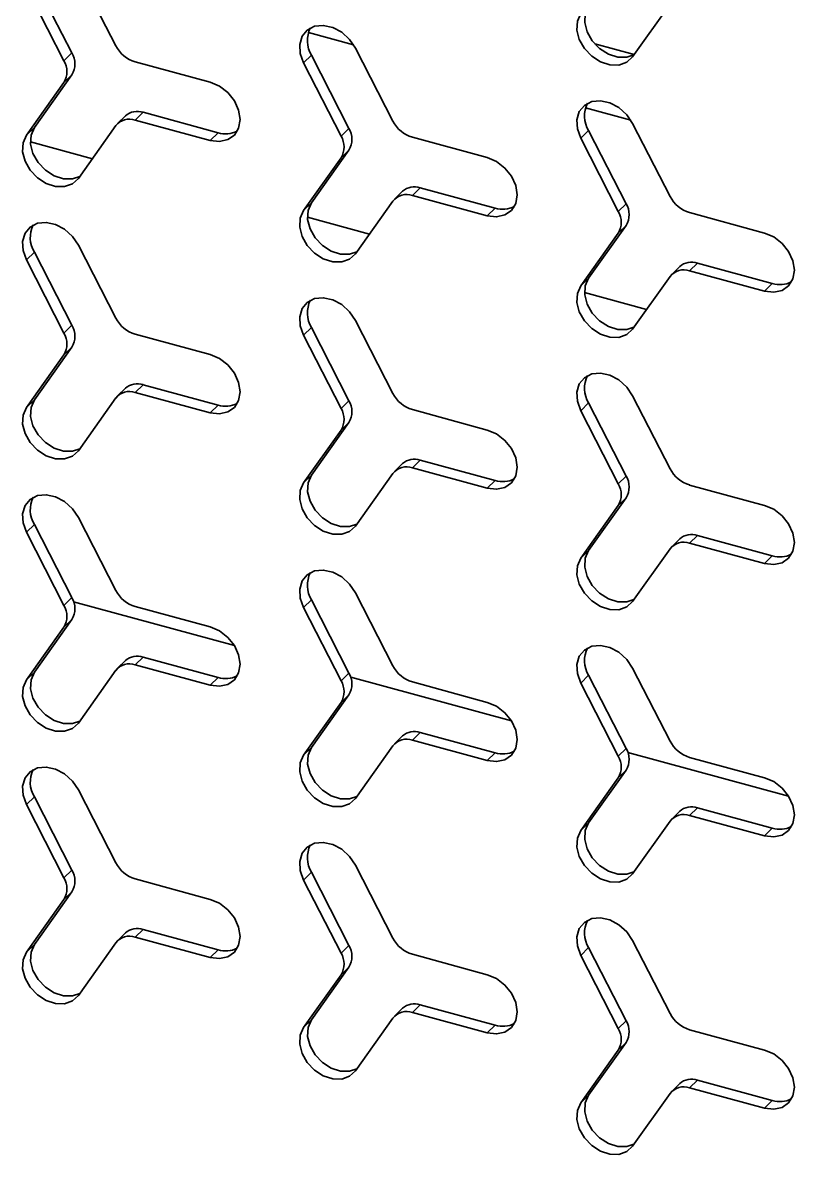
# Model space of a CAD drawing. Header units: millimetres. Extents: x 0 to 4752, y 0 to 3360.
# Drawn here: x 4094.3 to 4142.9, y 1082.8 to 1154 of the extents above; entities that cross this region are included whole.
import ezdxf

# ---------------------------------------------------------------- set-up
doc = ezdxf.new("R2010")
doc.units = ezdxf.units.MM
doc.header["$LTSCALE"] = 8

# ---------------------------------------------------------------- blocks, each defined once
blk = doc.blocks.new('工程图视图10')
at = {"color": 7, "linetype": 'Continuous', "lineweight": 35}
for p, q in [((-405.817, 158.015), (-408.175, 162.615)), ((-405.405, 163.07), (-403.047, 158.47)), ((-408.673, 162.13), (-406.315, 157.53)), ((-370.5, 157.78), (-368.142, 161.098)), ((-388.071, 158.535), (-390.913, 159.307)), ((-387.953, 158.327), (-385.594, 153.727)), ((-370.404, 157.916), (-372.882, 158.59)), ((-405.817, 158.015), (-406.315, 157.53)), ((-397.104, 156.169), (-401.821, 157.451)), ((-390.723, 157.872), (-391.221, 157.386)), ((-388.364, 153.272), (-390.723, 157.872)), ((-391.221, 157.386), (-388.862, 152.786)), ((-408.673, 152.84), (-406.315, 156.158)), ((-405.817, 156.644), (-408.175, 153.326)), ((-405.817, 156.644), (-406.315, 156.158)), ((-402.441, 154.053), (-402.939, 153.568)), ((-401.323, 154.28), (-401.821, 153.794)), ((-401.323, 154.28), (-396.607, 152.998)), ((-370.619, 153.791), (-373.46, 154.563)), ((-408.175, 153.326), (-408.673, 152.84)), ((-405.405, 150.123), (-403.047, 153.441)), ((-397.104, 152.512), (-401.821, 153.794)), ((-388.364, 153.272), (-388.862, 152.786)), ((-370.5, 153.584), (-368.142, 148.984)), ((-396.607, 152.998), (-397.104, 152.512)), ((-379.652, 151.426), (-384.369, 152.708)), ((-373.27, 153.129), (-373.768, 152.643)), ((-373.768, 152.643), (-371.41, 148.043)), ((-370.912, 148.529), (-373.27, 153.129)), ((-404.524, 151.362), (-408.427, 152.423)), ((-388.364, 151.901), (-390.723, 148.583)), ((-388.364, 151.901), (-388.862, 151.415)), ((-391.221, 148.097), (-388.862, 151.415)), ((-384.988, 149.31), (-385.486, 148.824)), ((-383.871, 149.537), (-384.369, 149.051)), ((-379.652, 147.769), (-384.369, 149.051)), ((-383.871, 149.537), (-379.154, 148.255)), ((-390.723, 148.583), (-391.221, 148.097)), ((-387.953, 145.38), (-385.594, 148.698)), ((-379.154, 148.255), (-379.652, 147.769)), ((-370.912, 148.529), (-371.41, 148.043)), ((-387.072, 146.619), (-390.975, 147.68)), ((-362.199, 146.683), (-366.916, 147.965)), ((-370.912, 147.158), (-373.27, 143.839)), ((-370.912, 147.158), (-371.41, 146.672)), ((-373.768, 143.354), (-371.41, 146.672)), ((-408.175, 145.472), (-408.673, 144.986)), ((-405.817, 140.872), (-408.175, 145.472)), ((-405.405, 145.927), (-403.047, 141.327)), ((-408.673, 144.986), (-406.315, 140.386)), ((-366.418, 144.793), (-366.916, 144.308)), ((-366.418, 144.793), (-361.701, 143.511)), ((-370.5, 140.637), (-368.142, 143.955)), ((-367.536, 144.567), (-368.034, 144.081)), ((-362.199, 143.026), (-366.916, 144.308)), ((-373.27, 143.839), (-373.768, 143.354)), ((-361.701, 143.511), (-362.199, 143.026)), ((-369.619, 141.876), (-373.522, 142.937)), ((-387.953, 141.184), (-385.594, 136.583)), ((-405.817, 140.872), (-406.315, 140.386)), ((-390.723, 140.729), (-391.221, 140.243)), ((-388.364, 136.129), (-390.723, 140.729)), ((-397.104, 139.026), (-401.821, 140.308)), ((-391.221, 140.243), (-388.862, 135.643)), ((-408.673, 135.697), (-406.315, 139.015)), ((-405.817, 139.501), (-408.175, 136.183)), ((-405.817, 139.501), (-406.315, 139.015)), ((-402.441, 136.91), (-402.939, 136.424)), ((-401.323, 137.136), (-401.821, 136.651)), ((-401.323, 137.136), (-396.607, 135.855)), ((-408.175, 136.183), (-408.673, 135.697)), ((-405.405, 132.98), (-403.047, 136.298)), ((-397.104, 135.369), (-401.821, 136.651)), ((-388.364, 136.129), (-388.862, 135.643)), ((-370.5, 136.44), (-368.142, 131.84)), ((-396.607, 135.855), (-397.104, 135.369)), ((-379.652, 134.283), (-384.369, 135.565)), ((-373.27, 135.986), (-373.768, 135.5)), ((-373.768, 135.5), (-371.41, 130.9)), ((-370.912, 131.386), (-373.27, 135.986)), ((-388.364, 134.757), (-390.723, 131.439)), ((-388.364, 134.757), (-388.862, 134.272)), ((-391.221, 130.953), (-388.862, 134.272)), ((-384.988, 132.167), (-385.486, 131.681)), ((-383.871, 132.393), (-384.369, 131.907)), ((-379.652, 130.625), (-384.369, 131.907)), ((-383.871, 132.393), (-379.154, 131.111)), ((-390.723, 131.439), (-391.221, 130.953)), ((-387.953, 128.237), (-385.594, 131.555)), ((-379.154, 131.111), (-379.652, 130.625)), ((-370.912, 131.386), (-371.41, 130.9)), ((-362.199, 129.539), (-366.916, 130.821)), ((-370.912, 130.014), (-373.27, 126.696)), ((-370.912, 130.014), (-371.41, 129.528)), ((-373.768, 126.21), (-371.41, 129.528)), ((-408.175, 128.329), (-408.673, 127.843)), ((-405.817, 123.729), (-408.175, 128.329)), ((-405.405, 128.783), (-403.047, 124.183)), ((-408.673, 127.843), (-406.315, 123.243)), ((-366.418, 127.65), (-366.916, 127.164)), ((-366.418, 127.65), (-361.701, 126.368)), ((-370.5, 123.493), (-368.142, 126.812)), ((-367.536, 127.424), (-368.034, 126.938)), ((-362.199, 125.882), (-366.916, 127.164)), ((-373.27, 126.696), (-373.768, 126.21)), ((-361.701, 126.368), (-362.199, 125.882)), ((-387.953, 124.04), (-385.594, 119.44)), ((-405.817, 123.729), (-406.315, 123.243)), ((-395.58, 120.717), (-405.708, 123.469)), ((-390.723, 123.586), (-391.221, 123.1)), ((-388.364, 118.986), (-390.723, 123.586)), ((-397.104, 121.883), (-401.821, 123.165)), ((-391.221, 123.1), (-388.862, 118.5)), ((-408.673, 118.553), (-406.315, 121.871)), ((-405.817, 122.357), (-408.175, 119.039)), ((-405.817, 122.357), (-406.315, 121.871)), ((-402.441, 119.767), (-402.939, 119.281)), ((-401.323, 119.993), (-401.821, 119.507)), ((-401.323, 119.993), (-396.607, 118.711)), ((-408.175, 119.039), (-408.673, 118.553)), ((-405.405, 115.836), (-403.047, 119.155)), ((-397.104, 118.225), (-401.821, 119.507)), ((-388.364, 118.986), (-388.862, 118.5)), ((-370.5, 119.297), (-368.142, 114.697)), ((-396.607, 118.711), (-397.104, 118.225)), ((-378.127, 115.973), (-388.255, 118.726)), ((-379.652, 117.139), (-384.369, 118.421)), ((-373.27, 118.842), (-373.768, 118.356)), ((-373.768, 118.356), (-371.41, 113.756)), ((-370.912, 114.242), (-373.27, 118.842)), ((-388.364, 117.614), (-390.723, 114.296)), ((-388.364, 117.614), (-388.862, 117.128)), ((-391.221, 113.81), (-388.862, 117.128)), ((-384.988, 115.023), (-385.486, 114.538)), ((-383.871, 115.25), (-384.369, 114.764)), ((-379.652, 113.482), (-384.369, 114.764)), ((-383.871, 115.25), (-379.154, 113.968)), ((-390.723, 114.296), (-391.221, 113.81)), ((-387.953, 111.093), (-385.594, 114.411)), ((-370.912, 114.242), (-371.41, 113.756)), ((-379.154, 113.968), (-379.652, 113.482)), ((-360.675, 111.23), (-370.803, 113.983)), ((-362.199, 112.396), (-366.916, 113.678)), ((-370.912, 112.871), (-373.27, 109.553)), ((-370.912, 112.871), (-371.41, 112.385)), ((-373.768, 109.067), (-371.41, 112.385)), ((-408.175, 111.185), (-408.673, 110.7)), ((-405.817, 106.585), (-408.175, 111.185)), ((-405.405, 111.64), (-403.047, 107.04)), ((-408.673, 110.7), (-406.315, 106.1)), ((-366.418, 110.507), (-366.916, 110.021)), ((-366.418, 110.507), (-361.701, 109.225)), ((-367.536, 110.28), (-368.034, 109.794)), ((-362.199, 108.739), (-366.916, 110.021)), ((-373.27, 109.553), (-373.768, 109.067)), ((-370.5, 106.35), (-368.142, 109.668)), ((-361.701, 109.225), (-362.199, 108.739)), ((-387.953, 106.897), (-385.594, 102.297)), ((-405.817, 106.585), (-406.315, 106.1)), ((-390.723, 106.442), (-391.221, 105.956)), ((-388.364, 101.842), (-390.723, 106.442)), ((-397.104, 104.739), (-401.821, 106.021)), ((-391.221, 105.956), (-388.862, 101.356)), ((-408.673, 101.41), (-406.315, 104.728)), ((-405.817, 105.214), (-408.175, 101.896)), ((-405.817, 105.214), (-406.315, 104.728)), ((-402.441, 102.623), (-402.939, 102.137)), ((-401.323, 102.85), (-401.821, 102.364)), ((-401.323, 102.85), (-396.607, 101.568)), ((-408.175, 101.896), (-408.673, 101.41)), ((-405.405, 98.693), (-403.047, 102.011)), ((-397.104, 101.082), (-401.821, 102.364)), ((-370.5, 102.154), (-368.142, 97.554)), ((-396.607, 101.568), (-397.104, 101.082)), ((-388.364, 101.842), (-388.862, 101.356)), ((-379.652, 99.996), (-384.369, 101.278)), ((-373.27, 101.699), (-373.768, 101.213)), ((-373.768, 101.213), (-371.41, 96.613)), ((-370.912, 97.099), (-373.27, 101.699)), ((-388.364, 100.471), (-390.723, 97.153)), ((-388.364, 100.471), (-388.862, 99.985)), ((-391.221, 96.667), (-388.862, 99.985)), ((-384.988, 97.88), (-385.486, 97.394)), ((-383.871, 98.107), (-384.369, 97.621)), ((-379.652, 96.339), (-384.369, 97.621)), ((-383.871, 98.107), (-379.154, 96.825)), ((-390.723, 97.153), (-391.221, 96.667)), ((-387.953, 93.95), (-385.594, 97.268)), ((-370.912, 97.099), (-371.41, 96.613)), ((-379.154, 96.825), (-379.652, 96.339)), ((-362.199, 95.253), (-366.916, 96.535)), ((-370.912, 95.727), (-373.27, 92.409)), ((-370.912, 95.727), (-371.41, 95.242)), ((-373.768, 91.923), (-371.41, 95.242)), ((-366.418, 93.363), (-366.916, 92.877)), ((-366.418, 93.363), (-361.701, 92.081)), ((-367.536, 93.137), (-368.034, 92.651)), ((-362.199, 91.596), (-366.916, 92.877)), ((-373.27, 92.409), (-373.768, 91.923)), ((-370.5, 89.207), (-368.142, 92.525)), ((-361.701, 92.081), (-362.199, 91.596))]:
    blk.add_line(p, q, dxfattribs=at)
at = {"color": 7, "linetype": 'Continuous', "lineweight": 35, "flags": 128}
for points in [[(-373.768, 160.497), (-373.98, 160.02), (-374.011, 159.457), (-373.858, 158.863), (-373.536, 158.296), (-373.077, 157.811), (-372.526, 157.456), (-371.937, 157.266), (-371.367, 157.259), (-370.872, 157.436), (-370.5, 157.78)], [(-370.416, 157.898), (-370.869, 157.745), (-371.439, 157.752), (-372.029, 157.942), (-372.58, 158.297), (-373.038, 158.782), (-373.36, 159.349), (-373.513, 159.943), (-373.482, 160.506), (-373.27, 160.983)], [(-387.953, 158.327), (-388.324, 158.872), (-388.819, 159.319), (-389.389, 159.622), (-389.979, 159.752), (-390.53, 159.697), (-390.989, 159.461), (-391.31, 159.069), (-391.463, 158.558), (-391.432, 157.978), (-391.221, 157.386)], [(-397.104, 152.512), (-396.521, 152.443), (-395.995, 152.56), (-395.578, 152.851), (-395.31, 153.288), (-395.218, 153.828), (-395.31, 154.418), (-395.578, 155.001), (-395.995, 155.519), (-396.521, 155.921), (-397.104, 156.169)], [(-370.5, 153.584), (-370.872, 154.129), (-371.367, 154.575), (-371.937, 154.878), (-372.526, 155.009), (-373.077, 154.953), (-373.536, 154.718), (-373.858, 154.326), (-374.011, 153.815), (-373.98, 153.235), (-373.768, 152.643)], [(-405.322, 150.241), (-405.774, 150.088), (-406.344, 150.095), (-406.934, 150.285), (-407.485, 150.64), (-407.943, 151.125), (-408.265, 151.692), (-408.418, 152.286), (-408.387, 152.849), (-408.175, 153.326)], [(-408.673, 152.84), (-408.885, 152.363), (-408.916, 151.8), (-408.763, 151.206), (-408.441, 150.639), (-407.983, 150.154), (-407.431, 149.8), (-406.842, 149.609), (-406.272, 149.602), (-405.777, 149.78), (-405.405, 150.123)], [(-379.652, 147.769), (-379.069, 147.7), (-378.543, 147.817), (-378.125, 148.108), (-377.857, 148.545), (-377.765, 149.085), (-377.857, 149.675), (-378.125, 150.257), (-378.543, 150.775), (-379.069, 151.178), (-379.652, 151.426)], [(-387.869, 145.498), (-388.321, 145.345), (-388.892, 145.352), (-389.481, 145.542), (-390.032, 145.897), (-390.491, 146.382), (-390.812, 146.949), (-390.965, 147.543), (-390.934, 148.106), (-390.723, 148.583)], [(-391.221, 148.097), (-391.432, 147.62), (-391.463, 147.057), (-391.31, 146.463), (-390.989, 145.896), (-390.53, 145.411), (-389.979, 145.056), (-389.389, 144.866), (-388.819, 144.859), (-388.324, 145.036), (-387.953, 145.38)], [(-405.405, 145.927), (-405.777, 146.472), (-406.272, 146.918), (-406.842, 147.222), (-407.431, 147.352), (-407.983, 147.297), (-408.441, 147.061), (-408.763, 146.669), (-408.916, 146.158), (-408.885, 145.578), (-408.673, 144.986)], [(-362.199, 143.026), (-361.616, 142.957), (-361.09, 143.073), (-360.673, 143.365), (-360.405, 143.801), (-360.313, 144.341), (-360.405, 144.932), (-360.673, 145.514), (-361.09, 146.032), (-361.616, 146.435), (-362.199, 146.683)], [(-373.768, 143.354), (-373.98, 142.877), (-374.011, 142.314), (-373.858, 141.72), (-373.536, 141.153), (-373.077, 140.668), (-372.526, 140.313), (-371.937, 140.123), (-371.367, 140.116), (-370.872, 140.293), (-370.5, 140.637)], [(-370.416, 140.754), (-370.869, 140.602), (-371.439, 140.609), (-372.029, 140.799), (-372.58, 141.154), (-373.038, 141.638), (-373.36, 142.206), (-373.513, 142.8), (-373.482, 143.363), (-373.27, 143.839)], [(-387.953, 141.184), (-388.324, 141.729), (-388.819, 142.175), (-389.389, 142.478), (-389.979, 142.609), (-390.53, 142.553), (-390.989, 142.318), (-391.31, 141.925), (-391.463, 141.414), (-391.432, 140.835), (-391.221, 140.243)], [(-397.104, 135.369), (-396.521, 135.3), (-395.995, 135.417), (-395.578, 135.708), (-395.31, 136.145), (-395.218, 136.685), (-395.31, 137.275), (-395.578, 137.857), (-395.995, 138.375), (-396.521, 138.778), (-397.104, 139.026)], [(-370.5, 136.44), (-370.872, 136.986), (-371.367, 137.432), (-371.937, 137.735), (-372.526, 137.865), (-373.077, 137.81), (-373.536, 137.575), (-373.858, 137.182), (-374.011, 136.671), (-373.98, 136.091), (-373.768, 135.5)], [(-405.322, 133.098), (-405.774, 132.945), (-406.344, 132.952), (-406.934, 133.142), (-407.485, 133.497), (-407.943, 133.982), (-408.265, 134.549), (-408.418, 135.143), (-408.387, 135.706), (-408.175, 136.183)], [(-408.673, 135.697), (-408.885, 135.22), (-408.916, 134.657), (-408.763, 134.063), (-408.441, 133.496), (-407.983, 133.011), (-407.431, 132.656), (-406.842, 132.466), (-406.272, 132.459), (-405.777, 132.636), (-405.405, 132.98)], [(-379.652, 130.625), (-379.069, 130.556), (-378.543, 130.673), (-378.125, 130.964), (-377.857, 131.401), (-377.765, 131.941), (-377.857, 132.531), (-378.125, 133.114), (-378.543, 133.632), (-379.069, 134.035), (-379.652, 134.283)], [(-387.869, 128.354), (-388.321, 128.202), (-388.892, 128.209), (-389.481, 128.399), (-390.032, 128.754), (-390.491, 129.238), (-390.812, 129.806), (-390.965, 130.4), (-390.934, 130.963), (-390.723, 131.439)], [(-391.221, 130.953), (-391.432, 130.477), (-391.463, 129.914), (-391.31, 129.32), (-390.989, 128.752), (-390.53, 128.268), (-389.979, 127.913), (-389.389, 127.723), (-388.819, 127.716), (-388.324, 127.893), (-387.953, 128.237)], [(-405.405, 128.783), (-405.777, 129.329), (-406.272, 129.775), (-406.842, 130.078), (-407.431, 130.208), (-407.983, 130.153), (-408.441, 129.918), (-408.763, 129.525), (-408.916, 129.014), (-408.885, 128.435), (-408.673, 127.843)], [(-362.199, 125.882), (-361.616, 125.813), (-361.09, 125.93), (-360.673, 126.221), (-360.405, 126.658), (-360.313, 127.198), (-360.405, 127.788), (-360.673, 128.371), (-361.09, 128.889), (-361.616, 129.292), (-362.199, 129.539)], [(-373.768, 126.21), (-373.98, 125.734), (-374.011, 125.171), (-373.858, 124.576), (-373.536, 124.009), (-373.077, 123.525), (-372.526, 123.17), (-371.937, 122.98), (-371.367, 122.973), (-370.872, 123.15), (-370.5, 123.493)], [(-370.416, 123.611), (-370.869, 123.459), (-371.439, 123.465), (-372.029, 123.656), (-372.58, 124.01), (-373.038, 124.495), (-373.36, 125.062), (-373.513, 125.656), (-373.482, 126.219), (-373.27, 126.696)], [(-387.953, 124.04), (-388.324, 124.586), (-388.819, 125.032), (-389.389, 125.335), (-389.979, 125.465), (-390.53, 125.41), (-390.989, 125.175), (-391.31, 124.782), (-391.463, 124.271), (-391.432, 123.691), (-391.221, 123.1)], [(-397.104, 118.225), (-396.521, 118.156), (-395.995, 118.273), (-395.578, 118.564), (-395.31, 119.001), (-395.218, 119.541), (-395.31, 120.131), (-395.578, 120.714), (-395.995, 121.232), (-396.521, 121.635), (-397.104, 121.883)], [(-370.5, 119.297), (-370.872, 119.843), (-371.367, 120.289), (-371.937, 120.592), (-372.526, 120.722), (-373.077, 120.667), (-373.536, 120.431), (-373.858, 120.039), (-374.011, 119.528), (-373.98, 118.948), (-373.768, 118.356)], [(-405.322, 115.954), (-405.774, 115.802), (-406.344, 115.809), (-406.934, 115.999), (-407.485, 116.354), (-407.943, 116.838), (-408.265, 117.405), (-408.418, 118), (-408.387, 118.563), (-408.175, 119.039)], [(-408.673, 118.553), (-408.885, 118.077), (-408.916, 117.514), (-408.763, 116.92), (-408.441, 116.352), (-407.983, 115.868), (-407.431, 115.513), (-406.842, 115.323), (-406.272, 115.316), (-405.777, 115.493), (-405.405, 115.836)], [(-379.652, 113.482), (-379.069, 113.413), (-378.543, 113.53), (-378.125, 113.821), (-377.857, 114.258), (-377.765, 114.798), (-377.857, 115.388), (-378.125, 115.971), (-378.543, 116.489), (-379.069, 116.891), (-379.652, 117.139)], [(-387.869, 111.211), (-388.321, 111.058), (-388.892, 111.065), (-389.481, 111.255), (-390.032, 111.61), (-390.491, 112.095), (-390.812, 112.662), (-390.965, 113.256), (-390.934, 113.819), (-390.723, 114.296)], [(-391.221, 113.81), (-391.432, 113.333), (-391.463, 112.77), (-391.31, 112.176), (-390.989, 111.609), (-390.53, 111.124), (-389.979, 110.77), (-389.389, 110.579), (-388.819, 110.573), (-388.324, 110.75), (-387.953, 111.093)], [(-405.405, 111.64), (-405.777, 112.186), (-406.272, 112.632), (-406.842, 112.935), (-407.431, 113.065), (-407.983, 113.01), (-408.441, 112.774), (-408.763, 112.382), (-408.916, 111.871), (-408.885, 111.291), (-408.673, 110.7)], [(-362.199, 108.739), (-361.616, 108.67), (-361.09, 108.787), (-360.673, 109.078), (-360.405, 109.515), (-360.313, 110.055), (-360.405, 110.645), (-360.673, 111.227), (-361.09, 111.745), (-361.616, 112.148), (-362.199, 112.396)], [(-373.768, 109.067), (-373.98, 108.59), (-374.011, 108.027), (-373.858, 107.433), (-373.536, 106.866), (-373.077, 106.381), (-372.526, 106.026), (-371.937, 105.836), (-371.367, 105.829), (-370.872, 106.006), (-370.5, 106.35)], [(-370.416, 106.468), (-370.869, 106.315), (-371.439, 106.322), (-372.029, 106.512), (-372.58, 106.867), (-373.038, 107.352), (-373.36, 107.919), (-373.513, 108.513), (-373.482, 109.076), (-373.27, 109.553)], [(-387.953, 106.897), (-388.324, 107.442), (-388.819, 107.889), (-389.389, 108.192), (-389.979, 108.322), (-390.53, 108.267), (-390.989, 108.031), (-391.31, 107.639), (-391.463, 107.128), (-391.432, 106.548), (-391.221, 105.956)], [(-397.104, 101.082), (-396.521, 101.013), (-395.995, 101.13), (-395.578, 101.421), (-395.31, 101.858), (-395.218, 102.398), (-395.31, 102.988), (-395.578, 103.571), (-395.995, 104.089), (-396.521, 104.491), (-397.104, 104.739)], [(-370.5, 102.154), (-370.872, 102.699), (-371.367, 103.145), (-371.937, 103.448), (-372.526, 103.579), (-373.077, 103.523), (-373.536, 103.288), (-373.858, 102.896), (-374.011, 102.384), (-373.98, 101.805), (-373.768, 101.213)], [(-405.322, 98.811), (-405.774, 98.658), (-406.344, 98.665), (-406.934, 98.855), (-407.485, 99.21), (-407.943, 99.695), (-408.265, 100.262), (-408.418, 100.856), (-408.387, 101.419), (-408.175, 101.896)], [(-408.673, 101.41), (-408.885, 100.933), (-408.916, 100.37), (-408.763, 99.776), (-408.441, 99.209), (-407.983, 98.724), (-407.431, 98.369), (-406.842, 98.179), (-406.272, 98.172), (-405.777, 98.349), (-405.405, 98.693)], [(-379.652, 96.339), (-379.069, 96.27), (-378.543, 96.387), (-378.125, 96.678), (-377.857, 97.115), (-377.765, 97.655), (-377.857, 98.245), (-378.125, 98.827), (-378.543, 99.345), (-379.069, 99.748), (-379.652, 99.996)], [(-387.869, 94.068), (-388.321, 93.915), (-388.892, 93.922), (-389.481, 94.112), (-390.032, 94.467), (-390.491, 94.952), (-390.812, 95.519), (-390.965, 96.113), (-390.934, 96.676), (-390.723, 97.153)], [(-391.221, 96.667), (-391.432, 96.19), (-391.463, 95.627), (-391.31, 95.033), (-390.989, 94.466), (-390.53, 93.981), (-389.979, 93.626), (-389.389, 93.436), (-388.819, 93.429), (-388.324, 93.606), (-387.953, 93.95)], [(-362.199, 91.596), (-361.616, 91.527), (-361.09, 91.643), (-360.673, 91.934), (-360.405, 92.371), (-360.313, 92.911), (-360.405, 93.502), (-360.673, 94.084), (-361.09, 94.602), (-361.616, 95.005), (-362.199, 95.253)], [(-373.768, 91.923), (-373.98, 91.447), (-374.011, 90.884), (-373.858, 90.29), (-373.536, 89.723), (-373.077, 89.238), (-372.526, 88.883), (-371.937, 88.693), (-371.367, 88.686), (-370.872, 88.863), (-370.5, 89.207)], [(-370.416, 89.324), (-370.869, 89.172), (-371.439, 89.179), (-372.029, 89.369), (-372.58, 89.724), (-373.038, 90.208), (-373.36, 90.776), (-373.513, 91.37), (-373.482, 91.933), (-373.27, 92.409)]]:
    blk.add_lwpolyline(points, dxfattribs=at)
at = {"color": 7, "linetype": 'Continuous', "lineweight": 35}
for centre, radius, start, end in [((-389.214, 158.794), 1.768, 153.23992, 211.43539), ((-401.249, 159.386), 2.018, 207.00486, 253.51897), ((-407.455, 156.844), 1.331, 328.98417, 31.01583), ((-406.957, 157.33), 1.331, 328.98417, 31.01583), ((-371.762, 154.051), 1.768, 153.23992, 211.43539), ((-401.689, 153.213), 1.128, 71.08544, 131.82459), ((-402.186, 152.756), 1.1, 70.6463, 141.46346), ((-389.505, 152.586), 1.331, 328.98417, 31.01583), ((-383.796, 154.643), 2.018, 207.00486, 253.51897), ((-396.119, 154.514), 1.593, 252.16324, 296.81687), ((-390.003, 152.101), 1.331, 328.98417, 31.01583), ((-384.733, 148.012), 1.1, 70.6463, 141.46346), ((-384.236, 148.47), 1.128, 71.08544, 131.82459), ((-366.344, 149.9), 2.018, 207.00486, 253.51897), ((-378.666, 149.771), 1.593, 252.16324, 296.81687), ((-372.052, 147.843), 1.331, 328.98417, 31.01583), ((-372.55, 147.357), 1.331, 328.98417, 31.01583), ((-406.667, 146.394), 1.768, 153.23992, 211.43539), ((-366.784, 143.727), 1.128, 71.08544, 131.82459), ((-367.281, 143.269), 1.1, 70.6463, 141.46346), ((-361.214, 145.028), 1.593, 252.16324, 296.81687), ((-389.214, 141.651), 1.768, 153.23992, 211.43539), ((-401.249, 142.243), 2.018, 207.00486, 253.51897), ((-407.455, 139.7), 1.331, 328.98417, 31.01583), ((-406.957, 140.186), 1.331, 328.98417, 31.01583), ((-371.762, 136.908), 1.768, 153.23992, 211.43539), ((-401.689, 136.07), 1.128, 71.08544, 131.82459), ((-402.186, 135.612), 1.1, 70.6463, 141.46346), ((-389.505, 135.443), 1.331, 328.98417, 31.01583), ((-383.796, 137.5), 2.018, 207.00486, 253.51897), ((-396.119, 137.371), 1.593, 252.16324, 296.81687), ((-390.003, 134.957), 1.331, 328.98417, 31.01583), ((-384.733, 130.869), 1.1, 70.6463, 141.46346), ((-384.236, 131.326), 1.128, 71.08544, 131.82459), ((-366.344, 132.757), 2.018, 207.00486, 253.51897), ((-378.666, 132.627), 1.593, 252.16324, 296.81687), ((-372.052, 130.7), 1.331, 328.98417, 31.01583), ((-372.55, 130.214), 1.331, 328.98417, 31.01583), ((-406.667, 129.251), 1.768, 153.23992, 211.43539), ((-366.784, 126.583), 1.128, 71.08544, 131.82459), ((-367.281, 126.126), 1.1, 70.6463, 141.46346), ((-361.214, 127.884), 1.593, 252.16324, 296.81687), ((-389.214, 124.508), 1.768, 153.23992, 211.43539), ((-401.249, 125.1), 2.018, 207.00486, 253.51897), ((-406.957, 123.043), 1.331, 328.98417, 31.01583), ((-407.455, 122.557), 1.331, 328.98417, 31.01583), ((-371.762, 119.764), 1.768, 153.23992, 211.43539), ((-401.689, 118.926), 1.128, 71.08544, 131.82459), ((-402.186, 118.469), 1.1, 70.6463, 141.46346), ((-389.505, 118.3), 1.331, 328.98417, 31.01583), ((-383.796, 120.356), 2.018, 207.00486, 253.51897), ((-396.119, 120.227), 1.593, 252.16324, 296.81687), ((-390.003, 117.814), 1.331, 328.98417, 31.01583), ((-384.733, 113.726), 1.1, 70.6463, 141.46346), ((-384.236, 114.183), 1.128, 71.08544, 131.82459), ((-366.344, 115.613), 2.018, 207.00486, 253.51897), ((-378.666, 115.484), 1.593, 252.16324, 296.81687), ((-372.052, 113.557), 1.331, 328.98417, 31.01583), ((-372.55, 113.071), 1.331, 328.98417, 31.01583), ((-406.667, 112.108), 1.768, 153.23992, 211.43539), ((-366.784, 109.44), 1.128, 71.08544, 131.82459), ((-367.281, 108.983), 1.1, 70.6463, 141.46346), ((-361.214, 110.741), 1.593, 252.16324, 296.81687), ((-389.214, 107.364), 1.768, 153.23992, 211.43539), ((-401.249, 107.956), 2.018, 207.00486, 253.51897), ((-406.957, 105.9), 1.331, 328.98417, 31.01583), ((-407.455, 105.414), 1.331, 328.98417, 31.01583), ((-371.762, 102.621), 1.768, 153.23992, 211.43539), ((-401.689, 101.783), 1.128, 71.08544, 131.82459), ((-402.186, 101.326), 1.1, 70.6463, 141.46346), ((-383.796, 103.213), 2.018, 207.00486, 253.51897), ((-396.119, 103.084), 1.593, 252.16324, 296.81687), ((-390.003, 100.671), 1.331, 328.98417, 31.01583), ((-389.505, 101.156), 1.331, 328.98417, 31.01583), ((-384.733, 96.582), 1.1, 70.6463, 141.46346), ((-384.236, 97.04), 1.128, 71.08544, 131.82459), ((-378.666, 98.341), 1.593, 252.16324, 296.81687), ((-372.052, 96.413), 1.331, 328.98417, 31.01583), ((-366.344, 98.47), 2.018, 207.00486, 253.51897), ((-372.55, 95.927), 1.331, 328.98417, 31.01583), ((-366.784, 92.297), 1.128, 71.08544, 131.82459), ((-367.281, 91.839), 1.1, 70.6463, 141.46346), ((-361.214, 93.597), 1.593, 252.16324, 296.81687)]:
    blk.add_arc(centre, radius, start, end, dxfattribs=at)

msp = doc.modelspace()

# ---------------------------------------------------------------- block references
at = {"color": 7, "linetype": 'Continuous', "lineweight": 35}
msp.add_blockref('工程图视图10', (4503.199805, 994.11156), dxfattribs=at)

doc.saveas('drawing.dxf')
